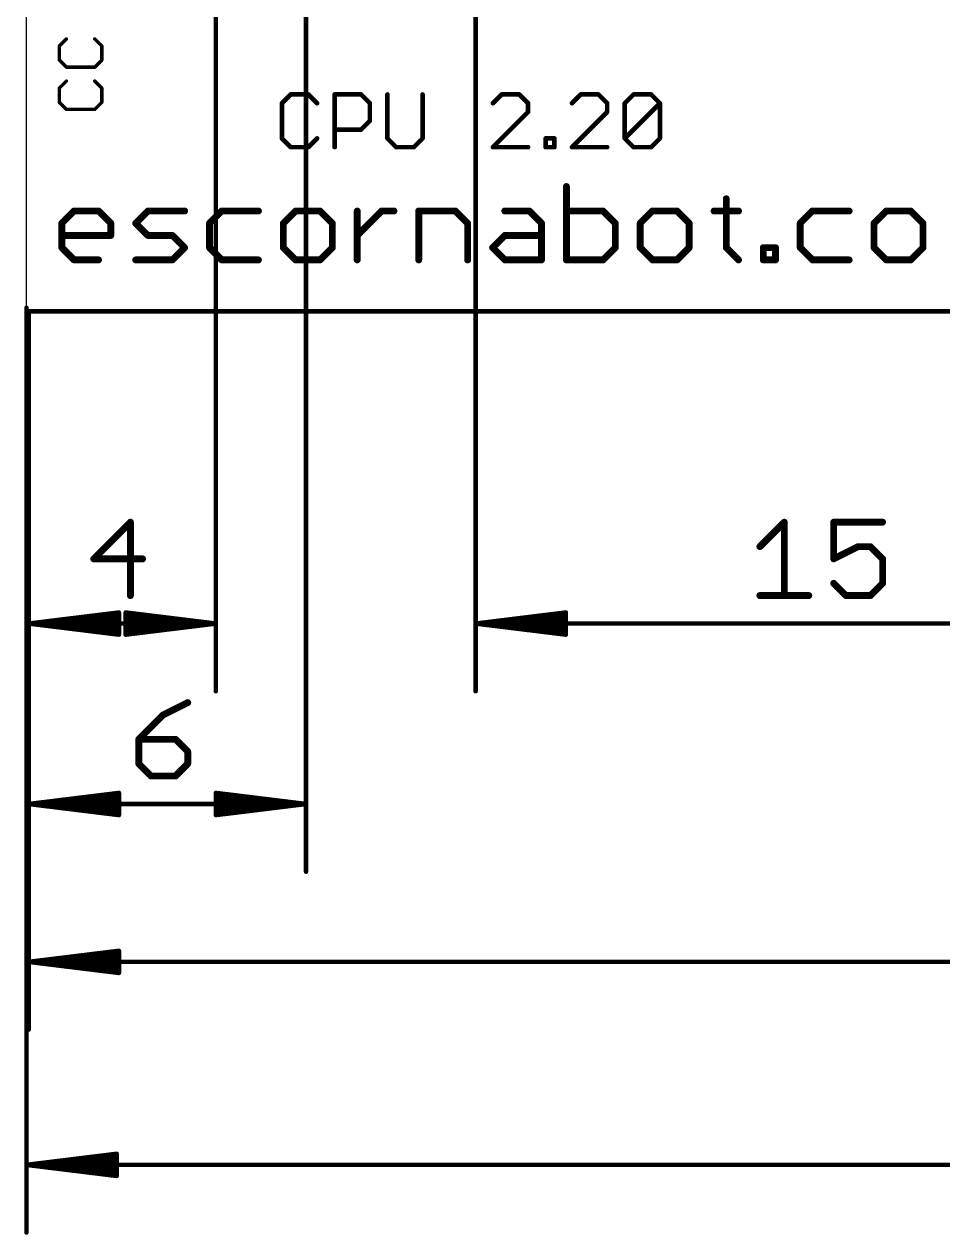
# Model space of a CAD drawing. Extents: x -10 to 70, y -21 to 116.
# Drawn here: x -0.05 to 20.32, y -20.55 to 6.29 of the extents above; entities that cross this region are included whole.
import ezdxf

# ---------------------------------------------------------------- set-up
doc = ezdxf.new("R2010")
doc.units = 0
for name, color, linetype in [('20', 7, 'CONTINUOUS'), ('21', 253, 'CONTINUOUS'), ('47', 253, 'CONTINUOUS')]:
    doc.layers.add(name, color=color, linetype=linetype)

msp = doc.modelspace()

# ---------------------------------------------------------------- linework, layer by layer
at = {"layer": '20'}
for p, q in [((0, 0), (0, 50)), ((0.05, -0.08), (49.955, -0.08))]:
    msp.add_line(p, q, dxfattribs=at)
at = {"layer": '21'}
for points, const_width in [([(0.8866, 5.9612), (0.7298, 5.8044)], 0.0762), ([(1.6704, 5.8044), (1.5136, 5.9612)], 0.0762), ([(0.7298, 5.8044), (0.7298, 5.4909)], 0.0762), ([(1.6704, 5.4909), (1.6704, 5.8044)], 0.0762), ([(0.7298, 5.4909), (0.8866, 5.3341)], 0.0762), ([(0.8866, 5.3341), (1.5136, 5.3341)], 0.0762), ([(1.5136, 5.3341), (1.6704, 5.4909)], 0.0762), ([(0.8866, 5.0257), (0.7298, 4.8689)], 0.0762), ([(0.7298, 4.8689), (0.7298, 4.5554)], 0.0762), ([(1.6704, 4.8689), (1.5136, 5.0257)], 0.0762), ([(1.6704, 4.5554), (1.6704, 4.8689)], 0.0762), ([(0.7298, 4.5554), (0.8866, 4.3986)], 0.0762), ([(1.5136, 4.3986), (1.6704, 4.5554)], 0.0762), ([(5.8592, 4.7302), (5.6643, 4.5353)], 0.1016), ([(5.6643, 4.5353), (5.6643, 3.7557)], 0.1016), ([(6.249, 4.7302), (5.8592, 4.7302)], 0.1016), ([(6.4439, 4.5353), (6.249, 4.7302)], 0.1016), ([(6.8337, 3.5608), (6.8337, 4.7302)], 0.1016), ([(6.8337, 4.7302), (7.4184, 4.7302)], 0.1016), ([(7.4184, 4.7302), (7.6133, 4.5353)], 0.1016), ([(7.6133, 4.5353), (7.6133, 4.1455)], 0.1016), ([(8.0031, 4.7302), (8.0031, 3.7557)], 0.1016), ([(8.7827, 3.7557), (8.7827, 4.7302)], 0.1016), ([(10.5368, 4.7302), (10.3419, 4.5353)], 0.1016), ([(10.9266, 4.7302), (10.5368, 4.7302)], 0.1016), ([(11.1215, 4.5353), (10.9266, 4.7302)], 0.1016), ([(11.1215, 4.3404), (11.1215, 4.5353)], 0.1016), ([(12.2909, 4.7302), (12.096, 4.5353)], 0.1016), ([(12.6807, 4.7302), (12.2909, 4.7302)], 0.1016), ([(12.8756, 4.5353), (12.6807, 4.7302)], 0.1016), ([(12.8756, 4.3404), (12.8756, 4.5353)], 0.1016), ([(13.2654, 4.5353), (13.4603, 4.7302)], 0.1016), ([(13.2654, 3.7557), (13.2654, 4.5353)], 0.1016), ([(13.2654, 3.7557), (14.045, 4.5353)], 0.1016), ([(13.4603, 4.7302), (13.8501, 4.7302)], 0.1016), ([(13.8501, 4.7302), (14.045, 4.5353)], 0.1016), ([(14.045, 4.5353), (14.045, 3.7557)], 0.1016), ([(0.8866, 4.3986), (1.5136, 4.3986)], 0.0762), ([(10.3419, 3.5608), (11.1215, 4.3404)], 0.1016), ([(12.096, 3.5608), (12.8756, 4.3404)], 0.1016), ([(7.6133, 4.1455), (7.4184, 3.9506)], 0.1016), ([(5.6643, 3.7557), (5.8592, 3.5608)], 0.1016), ([(6.249, 3.5608), (6.4439, 3.7557)], 0.1016), ([(7.4184, 3.9506), (6.8337, 3.9506)], 0.1016), ([(8.0031, 3.7557), (8.198, 3.5608)], 0.1016), ([(8.5878, 3.5608), (8.7827, 3.7557)], 0.1016), ([(11.5113, 3.5608), (11.5113, 3.7557)], 0.1016), ([(11.5113, 3.7557), (11.7062, 3.7557)], 0.1016), ([(11.7062, 3.7557), (11.7062, 3.5608)], 0.1016), ([(13.4603, 3.5608), (13.2654, 3.7557)], 0.1016), ([(14.045, 3.7557), (13.8501, 3.5608)], 0.1016), ([(5.8592, 3.5608), (6.249, 3.5608)], 0.1016), ([(8.198, 3.5608), (8.5878, 3.5608)], 0.1016), ([(11.1215, 3.5608), (10.3419, 3.5608)], 0.1016), ([(11.7062, 3.5608), (11.5113, 3.5608)], 0.1016), ([(12.8756, 3.5608), (12.096, 3.5608)], 0.1016), ([(13.8501, 3.5608), (13.4603, 3.5608)], 0.1016), ([(11.9719, 2.6887), (11.9719, 1.0617)], 0.1524), ([(15.5173, 2.4175), (15.5173, 1.3329)], 0.1524), ([(0.7846, 1.8752), (1.0558, 2.1464)], 0.1524), ([(1.0558, 2.1464), (1.5981, 2.1464)], 0.1524), ([(1.5981, 2.1464), (1.8693, 1.8752)], 0.1524), ([(2.4218, 1.8752), (2.693, 2.1464)], 0.1524), ([(2.693, 2.1464), (3.5064, 2.1464)], 0.1524), ([(4.3301, 2.1464), (4.0589, 1.8752)], 0.1524), ([(5.1436, 2.1464), (4.3301, 2.1464)], 0.1524), ([(5.9673, 2.1464), (5.6961, 1.8752)], 0.1524), ([(6.5096, 2.1464), (5.9673, 2.1464)], 0.1524), ([(6.7808, 1.8752), (6.5096, 2.1464)], 0.1524), ([(7.3333, 1.0617), (7.3333, 2.1464)], 0.1524), ([(7.3333, 1.604), (7.8756, 2.1464)], 0.1524), ([(7.8756, 2.1464), (8.1468, 2.1464)], 0.1524), ([(8.6976, 1.0617), (8.6976, 2.1464)], 0.1524), ([(8.6976, 2.1464), (9.511, 2.1464)], 0.1524), ([(9.511, 2.1464), (9.7822, 1.8752)], 0.1524), ([(10.6059, 2.1464), (11.1482, 2.1464)], 0.1524), ([(11.1482, 2.1464), (11.4194, 1.8752)], 0.1524), ([(12.7854, 2.1464), (11.9719, 2.1464)], 0.1524), ([(13.0565, 1.8752), (12.7854, 2.1464)], 0.1524), ([(13.8802, 2.1464), (13.609, 1.8752)], 0.1524), ([(14.4225, 2.1464), (13.8802, 2.1464)], 0.1524), ([(14.6937, 1.8752), (14.4225, 2.1464)], 0.1524), ([(15.2462, 2.1464), (15.7885, 2.1464)], 0.1524), ([(17.4274, 2.1464), (17.1562, 1.8752)], 0.1524), ([(18.2409, 2.1464), (17.4274, 2.1464)], 0.1524), ([(19.0645, 2.1464), (18.7934, 1.8752)], 0.1524), ([(19.6068, 2.1464), (19.0645, 2.1464)], 0.1524), ([(19.878, 1.8752), (19.6068, 2.1464)], 0.1524), ([(0.7846, 1.3329), (0.7846, 1.8752)], 0.1524), ([(1.8693, 1.8752), (1.8693, 1.604)], 0.1524), ([(2.693, 1.604), (2.4218, 1.8752)], 0.1524), ([(4.0589, 1.8752), (4.0589, 1.3329)], 0.1524), ([(5.6961, 1.8752), (5.6961, 1.3329)], 0.1524), ([(6.7808, 1.3329), (6.7808, 1.8752)], 0.1524), ([(9.7822, 1.8752), (9.7822, 1.0617)], 0.1524), ([(11.4194, 1.8752), (11.4194, 1.0617)], 0.1524), ([(13.0565, 1.3329), (13.0565, 1.8752)], 0.1524), ([(13.609, 1.8752), (13.609, 1.3329)], 0.1524), ([(14.6937, 1.3329), (14.6937, 1.8752)], 0.1524), ([(17.1562, 1.8752), (17.1562, 1.3329)], 0.1524), ([(18.7934, 1.8752), (18.7934, 1.3329)], 0.1524), ([(19.878, 1.3329), (19.878, 1.8752)], 0.1524), ([(1.8693, 1.604), (0.7846, 1.604)], 0.1524), ([(3.2353, 1.604), (2.693, 1.604)], 0.1524), ([(3.5064, 1.3329), (3.2353, 1.604)], 0.1524), ([(10.3347, 1.3329), (10.6059, 1.604)], 0.1524), ([(10.6059, 1.604), (11.4194, 1.604)], 0.1524), ([(1.0558, 1.0617), (0.7846, 1.3329)], 0.1524), ([(3.2353, 1.0617), (3.5064, 1.3329)], 0.1524), ([(4.0589, 1.3329), (4.3301, 1.0617)], 0.1524), ([(5.6961, 1.3329), (5.9673, 1.0617)], 0.1524), ([(6.5096, 1.0617), (6.7808, 1.3329)], 0.1524), ([(10.6059, 1.0617), (10.3347, 1.3329)], 0.1524), ([(12.7854, 1.0617), (13.0565, 1.3329)], 0.1524), ([(13.609, 1.3329), (13.8802, 1.0617)], 0.1524), ([(14.4225, 1.0617), (14.6937, 1.3329)], 0.1524), ([(15.5173, 1.3329), (15.7885, 1.0617)], 0.1524), ([(16.3376, 1.0617), (16.3376, 1.3329)], 0.1524), ([(16.3376, 1.3329), (16.6088, 1.3329)], 0.1524), ([(16.6088, 1.3329), (16.6088, 1.0617)], 0.1524), ([(17.1562, 1.3329), (17.4274, 1.0617)], 0.1524), ([(18.7934, 1.3329), (19.0645, 1.0617)], 0.1524), ([(19.6068, 1.0617), (19.878, 1.3329)], 0.1524), ([(1.5981, 1.0617), (1.0558, 1.0617)], 0.1524), ([(2.4218, 1.0617), (3.2353, 1.0617)], 0.1524), ([(4.3301, 1.0617), (5.1436, 1.0617)], 0.1524), ([(5.9673, 1.0617), (6.5096, 1.0617)], 0.1524), ([(11.4194, 1.0617), (10.6059, 1.0617)], 0.1524), ([(11.9719, 1.0617), (12.7854, 1.0617)], 0.1524), ([(13.8802, 1.0617), (14.4225, 1.0617)], 0.1524), ([(16.6088, 1.0617), (16.3376, 1.0617)], 0.1524), ([(17.4274, 1.0617), (18.2409, 1.0617)], 0.1524), ([(19.0645, 1.0617), (19.6068, 1.0617)], 0.1524)]:
    msp.add_lwpolyline(points, dxfattribs=dict(at, const_width=const_width))
for points, const_width in [([(0.9, 5.9477, 1), (0.8731, 5.9747)], 0.0381), ([(1.5271, 5.9747, 1), (1.5002, 5.9477)], 0.0381), ([(0.7488, 5.8044, 1), (0.7107, 5.8044)], 0.0381), ([(0.7163, 5.8179, 1), (0.7433, 5.7909)], 0.0381), ([(1.6895, 5.8044, 1), (1.6514, 5.8044)], 0.0381), ([(1.6569, 5.7909, 1), (1.6839, 5.8179)], 0.0381), ([(0.7107, 5.4909, 1), (0.7488, 5.4909)], 0.0381), ([(0.7433, 5.5044, 1), (0.7163, 5.4774)], 0.0381), ([(0.8866, 5.3532, 1), (0.8866, 5.3151)], 0.0381), ([(1.5136, 5.3151, 1), (1.5136, 5.3532)], 0.0381), ([(1.6514, 5.4909, 1), (1.6895, 5.4909)], 0.0381), ([(1.6839, 5.4774, 1), (1.6569, 5.5044)], 0.0381), ([(0.8731, 5.3206, 1), (0.9, 5.3476)], 0.0381), ([(1.5002, 5.3476, 1), (1.5271, 5.3206)], 0.0381), ([(0.7488, 4.8689, 1), (0.7107, 4.8689)], 0.0381), ([(0.7163, 4.8824, 1), (0.7433, 4.8554)], 0.0381), ([(0.9, 5.0122, 1), (0.8731, 5.0391)], 0.0381), ([(1.5271, 5.0391, 1), (1.5002, 5.0122)], 0.0381), ([(1.6895, 4.8689, 1), (1.6514, 4.8689)], 0.0381), ([(1.6569, 4.8554, 1), (1.6839, 4.8824)], 0.0381), ([(0.7107, 4.5554, 1), (0.7488, 4.5554)], 0.0381), ([(0.7433, 4.5688, 1), (0.7163, 4.5419)], 0.0381), ([(1.6514, 4.5554, 1), (1.6895, 4.5554)], 0.0381), ([(1.6839, 4.5419, 1), (1.6569, 4.5688)], 0.0381), ([(5.6463, 4.5533, 1), (5.6823, 4.5173)], 0.0508), ([(5.6897, 4.5353, 1), (5.6389, 4.5353)], 0.0508), ([(5.8592, 4.7556, 1), (5.8592, 4.7048)], 0.0508), ([(5.8772, 4.7122, 1), (5.8412, 4.7482)], 0.0508), ([(6.267, 4.7482, 1), (6.231, 4.7122)], 0.0508), ([(6.249, 4.7048, 1), (6.249, 4.7556)], 0.0508), ([(6.4259, 4.5173, 1), (6.4619, 4.5533)], 0.0508), ([(6.8591, 4.7302, 1), (6.8083, 4.7302)], 0.0508), ([(6.8337, 4.7556, 1), (6.8337, 4.7048)], 0.0508), ([(7.4364, 4.7482, 1), (7.4004, 4.7122)], 0.0508), ([(7.4184, 4.7048, 1), (7.4184, 4.7556)], 0.0508), ([(7.6387, 4.5353, 1), (7.5879, 4.5353)], 0.0508), ([(7.5953, 4.5173, 1), (7.6313, 4.5533)], 0.0508), ([(8.0285, 4.7302, 1), (7.9777, 4.7302)], 0.0508), ([(8.8081, 4.7302, 1), (8.7573, 4.7302)], 0.0508), ([(10.3239, 4.5533, 1), (10.3599, 4.5173)], 0.0508), ([(10.5368, 4.7556, 1), (10.5368, 4.7048)], 0.0508), ([(10.5548, 4.7122, 1), (10.5188, 4.7482)], 0.0508), ([(10.9446, 4.7482, 1), (10.9086, 4.7122)], 0.0508), ([(10.9266, 4.7048, 1), (10.9266, 4.7556)], 0.0508), ([(11.1469, 4.5353, 1), (11.0961, 4.5353)], 0.0508), ([(11.1035, 4.5173, 1), (11.1395, 4.5533)], 0.0508), ([(12.078, 4.5533, 1), (12.1139, 4.5173)], 0.0508), ([(12.2909, 4.7556, 1), (12.2909, 4.7048)], 0.0508), ([(12.3088, 4.7122, 1), (12.2729, 4.7482)], 0.0508), ([(12.6986, 4.7482, 1), (12.6627, 4.7122)], 0.0508), ([(12.6807, 4.7048, 1), (12.6807, 4.7556)], 0.0508), ([(12.901, 4.5353, 1), (12.8502, 4.5353)], 0.0508), ([(12.8576, 4.5173, 1), (12.8935, 4.5533)], 0.0508), ([(13.2474, 4.5533, 1), (13.2833, 4.5173)], 0.0508), ([(13.2908, 4.5353, 1), (13.24, 4.5353)], 0.0508), ([(13.4603, 4.7556, 1), (13.4603, 4.7048)], 0.0508), ([(13.4782, 4.7122, 1), (13.4423, 4.7482)], 0.0508), ([(13.868, 4.7482, 1), (13.8321, 4.7122)], 0.0508), ([(13.8501, 4.7048, 1), (13.8501, 4.7556)], 0.0508), ([(14.0704, 4.5353, 1), (14.0196, 4.5353)], 0.0508), ([(14.0629, 4.5173, 1), (14.027, 4.5533)], 0.0508), ([(14.027, 4.5173, 1), (14.0629, 4.5533)], 0.0508), ([(0.8866, 4.4177, 1), (0.8866, 4.3796)], 0.0381), ([(0.8731, 4.3851, 1), (0.9, 4.4121)], 0.0381), ([(1.5002, 4.4121, 1), (1.5271, 4.3851)], 0.0381), ([(1.5136, 4.3796, 1), (1.5136, 4.4177)], 0.0381), ([(11.0961, 4.3404, 1), (11.1469, 4.3404)], 0.0508), ([(11.1395, 4.3224, 1), (11.1035, 4.3584)], 0.0508), ([(12.8502, 4.3404, 1), (12.901, 4.3404)], 0.0508), ([(12.8935, 4.3224, 1), (12.8576, 4.3584)], 0.0508), ([(7.5879, 4.1455, 1), (7.6387, 4.1455)], 0.0508), ([(7.6313, 4.1275, 1), (7.5953, 4.1635)], 0.0508), ([(5.6823, 3.7737, 1), (5.6463, 3.7377)], 0.0508), ([(5.6389, 3.7557, 1), (5.6897, 3.7557)], 0.0508), ([(6.4619, 3.7377, 1), (6.4259, 3.7737)], 0.0508), ([(6.8337, 3.976, 1), (6.8337, 3.9252)], 0.0508), ([(7.4004, 3.9686, 1), (7.4364, 3.9326)], 0.0508), ([(7.4184, 3.9252, 1), (7.4184, 3.976)], 0.0508), ([(8.0211, 3.7737, 1), (7.9851, 3.7377)], 0.0508), ([(7.9777, 3.7557, 1), (8.0285, 3.7557)], 0.0508), ([(8.7573, 3.7557, 1), (8.8081, 3.7557)], 0.0508), ([(8.8007, 3.7377, 1), (8.7647, 3.7737)], 0.0508), ([(11.5367, 3.7557, 1), (11.4859, 3.7557)], 0.0508), ([(11.5113, 3.7811, 1), (11.5113, 3.7303)], 0.0508), ([(11.7316, 3.7557, 1), (11.6808, 3.7557)], 0.0508), ([(11.7062, 3.7303, 1), (11.7062, 3.7811)], 0.0508), ([(13.2833, 3.7737, 1), (13.2474, 3.7377)], 0.0508), ([(13.2474, 3.7737, 1), (13.2833, 3.7377)], 0.0508), ([(13.24, 3.7557, 1), (13.2908, 3.7557)], 0.0508), ([(14.0196, 3.7557, 1), (14.0704, 3.7557)], 0.0508), ([(14.0629, 3.7377, 1), (14.027, 3.7737)], 0.0508), ([(5.8592, 3.5862, 1), (5.8592, 3.5354)], 0.0508), ([(5.8412, 3.5428, 1), (5.8772, 3.5788)], 0.0508), ([(6.231, 3.5788, 1), (6.267, 3.5428)], 0.0508), ([(6.249, 3.5354, 1), (6.249, 3.5862)], 0.0508), ([(6.8083, 3.5608, 1), (6.8591, 3.5608)], 0.0508), ([(8.198, 3.5862, 1), (8.198, 3.5354)], 0.0508), ([(8.18, 3.5428, 1), (8.216, 3.5788)], 0.0508), ([(8.5698, 3.5788, 1), (8.6058, 3.5428)], 0.0508), ([(8.5878, 3.5354, 1), (8.5878, 3.5862)], 0.0508), ([(10.3239, 3.5788, 1), (10.3599, 3.5428)], 0.0508), ([(10.3419, 3.5862, 1), (10.3419, 3.5354)], 0.0508), ([(11.1215, 3.5354, 1), (11.1215, 3.5862)], 0.0508), ([(11.5113, 3.5862, 1), (11.5113, 3.5354)], 0.0508), ([(11.4859, 3.5608, 1), (11.5367, 3.5608)], 0.0508), ([(11.6808, 3.5608, 1), (11.7316, 3.5608)], 0.0508), ([(11.7062, 3.5354, 1), (11.7062, 3.5862)], 0.0508), ([(12.078, 3.5788, 1), (12.1139, 3.5428)], 0.0508), ([(12.096, 3.5862, 1), (12.096, 3.5354)], 0.0508), ([(12.8756, 3.5354, 1), (12.8756, 3.5862)], 0.0508), ([(13.4603, 3.5862, 1), (13.4603, 3.5354)], 0.0508), ([(13.4423, 3.5428, 1), (13.4782, 3.5788)], 0.0508), ([(13.8321, 3.5788, 1), (13.868, 3.5428)], 0.0508), ([(13.8501, 3.5354, 1), (13.8501, 3.5862)], 0.0508), ([(12.01, 2.6887, 1), (11.9338, 2.6887)], 0.0762), ([(15.5554, 2.4175, 1), (15.4792, 2.4175)], 0.0762), ([(1.0558, 2.1845, 1), (1.0558, 2.1083)], 0.0762), ([(1.0827, 2.1194, 1), (1.0289, 2.1733)], 0.0762), ([(1.6251, 2.1733, 1), (1.5712, 2.1194)], 0.0762), ([(1.5981, 2.1083, 1), (1.5981, 2.1845)], 0.0762), ([(2.693, 2.1845, 1), (2.693, 2.1083)], 0.0762), ([(2.7199, 2.1194, 1), (2.666, 2.1733)], 0.0762), ([(3.5064, 2.1083, 1), (3.5064, 2.1845)], 0.0762), ([(4.3301, 2.1845, 1), (4.3301, 2.1083)], 0.0762), ([(4.357, 2.1194, 1), (4.3032, 2.1733)], 0.0762), ([(5.1436, 2.1083, 1), (5.1436, 2.1845)], 0.0762), ([(5.9673, 2.1845, 1), (5.9673, 2.1083)], 0.0762), ([(5.9942, 2.1194, 1), (5.9403, 2.1733)], 0.0762), ([(6.5365, 2.1733, 1), (6.4827, 2.1194)], 0.0762), ([(6.5096, 2.1083, 1), (6.5096, 2.1845)], 0.0762), ([(7.3714, 2.1464, 1), (7.2952, 2.1464)], 0.0762), ([(7.8756, 2.1845, 1), (7.8756, 2.1083)], 0.0762), ([(7.9025, 2.1194, 1), (7.8486, 2.1733)], 0.0762), ([(8.1468, 2.1083, 1), (8.1468, 2.1845)], 0.0762), ([(8.7357, 2.1464, 1), (8.6595, 2.1464)], 0.0762), ([(8.6976, 2.1845, 1), (8.6976, 2.1083)], 0.0762), ([(9.538, 2.1733, 1), (9.4841, 2.1194)], 0.0762), ([(9.511, 2.1083, 1), (9.511, 2.1845)], 0.0762), ([(10.6059, 2.1845, 1), (10.6059, 2.1083)], 0.0762), ([(11.1751, 2.1733, 1), (11.1213, 2.1194)], 0.0762), ([(11.1482, 2.1083, 1), (11.1482, 2.1845)], 0.0762), ([(11.9719, 2.1845, 1), (11.9719, 2.1083)], 0.0762), ([(12.8123, 2.1733, 1), (12.7584, 2.1194)], 0.0762), ([(12.7854, 2.1083, 1), (12.7854, 2.1845)], 0.0762), ([(13.8802, 2.1845, 1), (13.8802, 2.1083)], 0.0762), ([(13.9071, 2.1194, 1), (13.8532, 2.1733)], 0.0762), ([(14.4495, 2.1733, 1), (14.3956, 2.1194)], 0.0762), ([(14.4225, 2.1083, 1), (14.4225, 2.1845)], 0.0762), ([(15.2462, 2.1845, 1), (15.2462, 2.1083)], 0.0762), ([(15.7885, 2.1083, 1), (15.7885, 2.1845)], 0.0762), ([(17.4274, 2.1845, 1), (17.4274, 2.1083)], 0.0762), ([(17.4543, 2.1194, 1), (17.4004, 2.1733)], 0.0762), ([(18.2409, 2.1083, 1), (18.2409, 2.1845)], 0.0762), ([(19.0645, 2.1845, 1), (19.0645, 2.1083)], 0.0762), ([(19.0915, 2.1194, 1), (19.0376, 2.1733)], 0.0762), ([(19.6338, 2.1733, 1), (19.5799, 2.1194)], 0.0762), ([(19.6068, 2.1083, 1), (19.6068, 2.1845)], 0.0762), ([(0.8227, 1.8752, 1), (0.7465, 1.8752)], 0.0762), ([(0.7577, 1.9021, 1), (0.8116, 1.8483)], 0.0762), ([(1.9074, 1.8752, 1), (1.8312, 1.8752)], 0.0762), ([(1.8423, 1.8483, 1), (1.8962, 1.9021)], 0.0762), ([(2.4487, 1.9021, 1), (2.3948, 1.8483)], 0.0762), ([(2.3948, 1.9021, 1), (2.4487, 1.8483)], 0.0762), ([(4.097, 1.8752, 1), (4.0208, 1.8752)], 0.0762), ([(4.032, 1.9021, 1), (4.0859, 1.8483)], 0.0762), ([(5.7342, 1.8752, 1), (5.658, 1.8752)], 0.0762), ([(5.6692, 1.9021, 1), (5.723, 1.8483)], 0.0762), ([(6.8189, 1.8752, 1), (6.7427, 1.8752)], 0.0762), ([(6.7538, 1.8483, 1), (6.8077, 1.9021)], 0.0762), ([(9.8203, 1.8752, 1), (9.7441, 1.8752)], 0.0762), ([(9.7553, 1.8483, 1), (9.8092, 1.9021)], 0.0762), ([(11.4575, 1.8752, 1), (11.3813, 1.8752)], 0.0762), ([(11.3924, 1.8483, 1), (11.4463, 1.9021)], 0.0762), ([(13.0946, 1.8752, 1), (13.0184, 1.8752)], 0.0762), ([(13.0296, 1.8483, 1), (13.0835, 1.9021)], 0.0762), ([(13.6471, 1.8752, 1), (13.5709, 1.8752)], 0.0762), ([(13.5821, 1.9021, 1), (13.636, 1.8483)], 0.0762), ([(14.7318, 1.8752, 1), (14.6556, 1.8752)], 0.0762), ([(14.6667, 1.8483, 1), (14.7206, 1.9021)], 0.0762), ([(17.1943, 1.8752, 1), (17.1181, 1.8752)], 0.0762), ([(17.1293, 1.9021, 1), (17.1831, 1.8483)], 0.0762), ([(18.8315, 1.8752, 1), (18.7553, 1.8752)], 0.0762), ([(18.7664, 1.9021, 1), (18.8203, 1.8483)], 0.0762), ([(19.9161, 1.8752, 1), (19.8399, 1.8752)], 0.0762), ([(19.8511, 1.8483, 1), (19.905, 1.9021)], 0.0762), ([(0.7846, 1.6421, 1), (0.7846, 1.5659)], 0.0762), ([(1.8312, 1.604, 1), (1.9074, 1.604)], 0.0762), ([(1.8693, 1.5659, 1), (1.8693, 1.6421)], 0.0762), ([(2.693, 1.6421, 1), (2.693, 1.5659)], 0.0762), ([(2.666, 1.5771, 1), (2.7199, 1.631)], 0.0762), ([(3.2622, 1.631, 1), (3.2083, 1.5771)], 0.0762), ([(3.2353, 1.5659, 1), (3.2353, 1.6421)], 0.0762), ([(7.3063, 1.631, 1), (7.3602, 1.5771)], 0.0762), ([(10.6059, 1.6421, 1), (10.6059, 1.5659)], 0.0762), ([(10.6328, 1.5771, 1), (10.5789, 1.631)], 0.0762), ([(11.4194, 1.5659, 1), (11.4194, 1.6421)], 0.0762), ([(0.8116, 1.3598, 1), (0.7577, 1.3059)], 0.0762), ([(0.7465, 1.3329, 1), (0.8227, 1.3329)], 0.0762), ([(3.5334, 1.3059, 1), (3.4795, 1.3598)], 0.0762), ([(3.4795, 1.3059, 1), (3.5334, 1.3598)], 0.0762), ([(4.0859, 1.3598, 1), (4.032, 1.3059)], 0.0762), ([(4.0208, 1.3329, 1), (4.097, 1.3329)], 0.0762), ([(5.723, 1.3598, 1), (5.6692, 1.3059)], 0.0762), ([(5.658, 1.3329, 1), (5.7342, 1.3329)], 0.0762), ([(6.7427, 1.3329, 1), (6.8189, 1.3329)], 0.0762), ([(6.8077, 1.3059, 1), (6.7538, 1.3598)], 0.0762), ([(10.3617, 1.3598, 1), (10.3078, 1.3059)], 0.0762), ([(10.3078, 1.3598, 1), (10.3617, 1.3059)], 0.0762), ([(13.0184, 1.3329, 1), (13.0946, 1.3329)], 0.0762), ([(13.0835, 1.3059, 1), (13.0296, 1.3598)], 0.0762), ([(13.636, 1.3598, 1), (13.5821, 1.3059)], 0.0762), ([(13.5709, 1.3329, 1), (13.6471, 1.3329)], 0.0762), ([(14.6556, 1.3329, 1), (14.7318, 1.3329)], 0.0762), ([(14.7206, 1.3059, 1), (14.6667, 1.3598)], 0.0762), ([(15.5443, 1.3598, 1), (15.4904, 1.3059)], 0.0762), ([(15.4792, 1.3329, 1), (15.5554, 1.3329)], 0.0762), ([(16.3757, 1.3329, 1), (16.2995, 1.3329)], 0.0762), ([(16.3376, 1.371, 1), (16.3376, 1.2948)], 0.0762), ([(16.6469, 1.3329, 1), (16.5707, 1.3329)], 0.0762), ([(16.6088, 1.2948, 1), (16.6088, 1.371)], 0.0762), ([(17.1831, 1.3598, 1), (17.1293, 1.3059)], 0.0762), ([(17.1181, 1.3329, 1), (17.1943, 1.3329)], 0.0762), ([(18.8203, 1.3598, 1), (18.7664, 1.3059)], 0.0762), ([(18.7553, 1.3329, 1), (18.8315, 1.3329)], 0.0762), ([(19.8399, 1.3329, 1), (19.9161, 1.3329)], 0.0762), ([(19.9049, 1.3059, 1), (19.8511, 1.3598)], 0.0762), ([(1.0558, 1.0998, 1), (1.0558, 1.0236)], 0.0762), ([(1.0289, 1.0348, 1), (1.0827, 1.0886)], 0.0762), ([(1.5981, 1.0236, 1), (1.5981, 1.0998)], 0.0762), ([(2.4218, 1.0998, 1), (2.4218, 1.0236)], 0.0762), ([(3.2083, 1.0886, 1), (3.2622, 1.0348)], 0.0762), ([(3.2353, 1.0236, 1), (3.2353, 1.0998)], 0.0762), ([(4.3301, 1.0998, 1), (4.3301, 1.0236)], 0.0762), ([(4.3032, 1.0348, 1), (4.357, 1.0886)], 0.0762), ([(5.1436, 1.0236, 1), (5.1436, 1.0998)], 0.0762), ([(5.9673, 1.0998, 1), (5.9673, 1.0236)], 0.0762), ([(5.9403, 1.0348, 1), (5.9942, 1.0886)], 0.0762), ([(6.4827, 1.0886, 1), (6.5365, 1.0348)], 0.0762), ([(6.5096, 1.0236, 1), (6.5096, 1.0998)], 0.0762), ([(7.2952, 1.0617, 1), (7.3714, 1.0617)], 0.0762), ([(8.6595, 1.0617, 1), (8.7357, 1.0617)], 0.0762), ([(9.7441, 1.0617, 1), (9.8203, 1.0617)], 0.0762), ([(10.6059, 1.0998, 1), (10.6059, 1.0236)], 0.0762), ([(10.5789, 1.0348, 1), (10.6328, 1.0886)], 0.0762), ([(11.3813, 1.0617, 1), (11.4575, 1.0617)], 0.0762), ([(11.4194, 1.0236, 1), (11.4194, 1.0998)], 0.0762), ([(11.9719, 1.0998, 1), (11.9719, 1.0236)], 0.0762), ([(11.9338, 1.0617, 1), (12.01, 1.0617)], 0.0762), ([(12.7584, 1.0886, 1), (12.8123, 1.0348)], 0.0762), ([(12.7854, 1.0236, 1), (12.7854, 1.0998)], 0.0762), ([(13.8802, 1.0998, 1), (13.8802, 1.0236)], 0.0762), ([(13.8532, 1.0348, 1), (13.9071, 1.0886)], 0.0762), ([(14.3956, 1.0886, 1), (14.4495, 1.0348)], 0.0762), ([(14.4225, 1.0236, 1), (14.4225, 1.0998)], 0.0762), ([(15.7616, 1.0348, 1), (15.8154, 1.0886)], 0.0762), ([(16.3376, 1.0998, 1), (16.3376, 1.0236)], 0.0762), ([(16.2995, 1.0617, 1), (16.3757, 1.0617)], 0.0762), ([(16.5707, 1.0617, 1), (16.6469, 1.0617)], 0.0762), ([(16.6088, 1.0236, 1), (16.6088, 1.0998)], 0.0762), ([(17.4274, 1.0998, 1), (17.4274, 1.0236)], 0.0762), ([(17.4004, 1.0348, 1), (17.4543, 1.0886)], 0.0762), ([(18.2409, 1.0236, 1), (18.2409, 1.0998)], 0.0762), ([(19.0645, 1.0998, 1), (19.0645, 1.0236)], 0.0762), ([(19.0376, 1.0348, 1), (19.0915, 1.0886)], 0.0762), ([(19.5799, 1.0886, 1), (19.6338, 1.0348)], 0.0762), ([(19.6068, 1.0236, 1), (19.6068, 1.0998)], 0.0762)]:
    msp.add_lwpolyline(points, format="xyb", dxfattribs=dict(at, const_width=const_width))
at = {"layer": '47'}
for points, const_width in [([(4.1995, 55.33), (4.1995, -8.5)], 0.1), ([(9.9595, 24.6985), (9.9595, -8.5)], 0.1), ([(6.1995, 10.08), (6.1995, -12.5)], 0.1), ([(0, 0), (0, -20.5)], 0.1), ([(0.05, -0.08), (64, -0.08)], 0.1), ([(0.05, -0.08), (59, -0.08)], 0.1), ([(0.05, -0.08), (0.05, -12.5)], 0.1), ([(0.05, -0.08), (0.05, -16)], 0.1), ([(0.05, -0.08), (0.05, -8.5)], 0.1), ([(2.3048, -4.7523), (1.4913, -5.5658)], 0.1524), ([(2.3048, -6.3793), (2.3048, -4.7523)], 0.1524), ([(16.2615, -5.2946), (16.8038, -4.7523)], 0.1524), ([(16.8038, -4.7523), (16.8038, -6.3793)], 0.1524), ([(18.9833, -4.7523), (17.8986, -4.7523)], 0.1524), ([(17.8986, -4.7523), (17.8986, -5.5658)], 0.1524), ([(17.8986, -5.5658), (18.441, -5.2946)], 0.1524), ([(18.441, -5.2946), (18.7121, -5.2946)], 0.1524), ([(18.7121, -5.2946), (18.9833, -5.5658)], 0.1524), ([(1.4913, -5.5658), (2.576, -5.5658)], 0.1524), ([(18.9833, -5.5658), (18.9833, -6.1081)], 0.1524), ([(18.1698, -6.3793), (17.8986, -6.1081)], 0.1524), ([(18.9833, -6.1081), (18.7121, -6.3793)], 0.1524), ([(16.2615, -6.3793), (17.3461, -6.3793)], 0.1524), ([(18.7121, -6.3793), (18.1698, -6.3793)], 0.1524), ([(0.05, -7), (2.05, -6.7544)], 0.1), ([(2.05, -6.7544), (2.05, -7.2456)], 0.1), ([(4.1995, -7), (2.1995, -6.7544)], 0.1), ([(2.1995, -6.7544), (2.1995, -7.2456)], 0.1), ([(9.9595, -7), (11.9595, -6.7544)], 0.1), ([(11.9595, -6.7544), (11.9595, -7.2456)], 0.1), ([(0.05, -7), (2.05, -6.8)], 0.1), ([(0.05, -7), (2.05, -6.9)], 0.1), ([(0.05, -7), (4.1995, -7)], 0.1), ([(2.05, -7.2456), (0.05, -7)], 0.1), ([(2.05, -7.1), (0.05, -7)], 0.1), ([(2.05, -7.2), (0.05, -7)], 0.1), ([(4.1995, -7), (2.1995, -6.8)], 0.1), ([(4.1995, -7), (2.1995, -6.9)], 0.1), ([(2.1995, -7.2456), (4.1995, -7)], 0.1), ([(2.1995, -7.1), (4.1995, -7)], 0.1), ([(2.1995, -7.2), (4.1995, -7)], 0.1), ([(9.9595, -7), (11.9595, -6.8)], 0.1), ([(9.9595, -7), (11.9595, -6.9)], 0.1), ([(9.9595, -7), (25.2495, -7)], 0.1), ([(11.9595, -7.2456), (9.9595, -7)], 0.1), ([(11.9595, -7.1), (9.9595, -7)], 0.1), ([(11.9595, -7.2), (9.9595, -7)], 0.1), ([(3.576, -8.7523), (3.0337, -9.0235)], 0.1524), ([(3.0337, -9.0235), (2.4913, -9.5658)], 0.1524), ([(2.4913, -9.5658), (2.4913, -10.1081)], 0.1524), ([(3.3048, -9.5658), (2.4913, -9.5658)], 0.1524), ([(3.576, -9.837), (3.3048, -9.5658)], 0.1524), ([(3.576, -10.1081), (3.576, -9.837)], 0.1524), ([(2.4913, -10.1081), (2.7625, -10.3793)], 0.1524), ([(3.3048, -10.3793), (3.576, -10.1081)], 0.1524), ([(2.7625, -10.3793), (3.3048, -10.3793)], 0.1524), ([(0.05, -11), (2.05, -10.7544)], 0.1), ([(2.05, -10.7544), (2.05, -11.2456)], 0.1), ([(6.1995, -11), (4.1995, -10.7544)], 0.1), ([(4.1995, -10.7544), (4.1995, -11.2456)], 0.1), ([(0.05, -11), (2.05, -10.8)], 0.1), ([(0.05, -11), (2.05, -10.9)], 0.1), ([(0.05, -11), (6.1995, -11)], 0.1), ([(2.05, -11.2456), (0.05, -11)], 0.1), ([(2.05, -11.1), (0.05, -11)], 0.1), ([(2.05, -11.2), (0.05, -11)], 0.1), ([(6.1995, -11), (4.1995, -10.8)], 0.1), ([(6.1995, -11), (4.1995, -10.9)], 0.1), ([(4.1995, -11.2456), (6.1995, -11)], 0.1), ([(4.1995, -11.1), (6.1995, -11)], 0.1), ([(4.1995, -11.2), (6.1995, -11)], 0.1), ([(0.05, -14.5), (2.05, -14.2544)], 0.1), ([(2.05, -14.2544), (2.05, -14.7456)], 0.1), ([(0.05, -14.5), (2.05, -14.3)], 0.1), ([(0.05, -14.5), (2.05, -14.4)], 0.1), ([(0.05, -14.5), (44.2995, -14.5)], 0.1), ([(2.05, -14.7456), (0.05, -14.5)], 0.1), ([(2.05, -14.6), (0.05, -14.5)], 0.1), ([(2.05, -14.7), (0.05, -14.5)], 0.1), ([(0, -19), (2, -18.7544)], 0.1), ([(0, -19), (2, -18.8)], 0.1), ([(2, -18.7544), (2, -19.2456)], 0.1), ([(0, -19), (2, -18.9)], 0.1), ([(0, -19), (50, -19)], 0.1), ([(2, -19.2456), (0, -19)], 0.1), ([(2, -19.1), (0, -19)], 0.1), ([(2, -19.2), (0, -19)], 0.1)]:
    msp.add_lwpolyline(points, dxfattribs=dict(at, const_width=const_width))
for points, const_width in [([(0.025, 0, 1), (-0.025, 0)], 0.05), ([(0.05, -0.055, 1), (0.05, -0.105)], 0.05), ([(0.05, -0.055, 1), (0.05, -0.105)], 0.05), ([(0.075, -0.08, 1), (0.025, -0.08)], 0.05), ([(0.075, -0.08, 1), (0.025, -0.08)], 0.05), ([(0.075, -0.08, 1), (0.025, -0.08)], 0.05), ([(2.3429, -4.7523, 1), (2.2667, -4.7523)], 0.0762), ([(2.3318, -4.7793, 1), (2.2779, -4.7254)], 0.0762), ([(16.8419, -4.7523, 1), (16.7657, -4.7523)], 0.0762), ([(16.8308, -4.7793, 1), (16.7769, -4.7254)], 0.0762), ([(17.8986, -4.7142, 1), (17.8986, -4.7904)], 0.0762), ([(17.9367, -4.7523, 1), (17.8605, -4.7523)], 0.0762), ([(18.9833, -4.7904, 1), (18.9833, -4.7142)], 0.0762), ([(16.2345, -5.2677, 1), (16.2884, -5.3216)], 0.0762), ([(18.441, -5.2565, 1), (18.441, -5.3327)], 0.0762), ([(18.458, -5.3287, 1), (18.4239, -5.2606)], 0.0762), ([(18.7391, -5.2677, 1), (18.6852, -5.3216)], 0.0762), ([(18.7121, -5.3327, 1), (18.7121, -5.2565)], 0.0762), ([(1.4913, -5.5277, 1), (1.4913, -5.6039)], 0.0762), ([(1.4644, -5.5389, 1), (1.5183, -5.5927)], 0.0762), ([(2.576, -5.6039, 1), (2.576, -5.5277)], 0.0762), ([(17.8816, -5.5317, 1), (17.9157, -5.5999)], 0.0762), ([(17.8605, -5.5658, 1), (17.9367, -5.5658)], 0.0762), ([(19.0214, -5.5658, 1), (18.9452, -5.5658)], 0.0762), ([(18.9564, -5.5927, 1), (19.0102, -5.5389)], 0.0762), ([(17.9256, -6.0812, 1), (17.8717, -6.1351)], 0.0762), ([(18.9452, -6.1081, 1), (19.0214, -6.1081)], 0.0762), ([(19.0102, -6.1351, 1), (18.9564, -6.0812)], 0.0762), ([(2.2667, -6.3793, 1), (2.3429, -6.3793)], 0.0762), ([(16.2615, -6.3412, 1), (16.2615, -6.4174)], 0.0762), ([(16.7657, -6.3793, 1), (16.8419, -6.3793)], 0.0762), ([(17.3461, -6.4174, 1), (17.3461, -6.3412)], 0.0762), ([(18.1698, -6.3412, 1), (18.1698, -6.4174)], 0.0762), ([(18.1429, -6.4062, 1), (18.1967, -6.3524)], 0.0762), ([(18.6852, -6.3524, 1), (18.7391, -6.4062)], 0.0762), ([(18.7121, -6.4174, 1), (18.7121, -6.3412)], 0.0762), ([(2.075, -6.7544, 1), (2.025, -6.7544)], 0.05), ([(2.053, -6.7792, 1), (2.047, -6.7296)], 0.05), ([(2.2025, -6.7296, 1), (2.1965, -6.7792)], 0.05), ([(2.2245, -6.7544, 1), (2.1745, -6.7544)], 0.05), ([(11.9845, -6.7544, 1), (11.9345, -6.7544)], 0.05), ([(11.9625, -6.7792, 1), (11.9565, -6.7296)], 0.05), ([(0.05, -6.975, 1), (0.05, -7.025)], 0.05), ([(0.053, -6.9752, 1), (0.047, -7.0248)], 0.05), ([(0.0488, -6.975, 1), (0.0512, -7.025)], 0.05), ([(0.0512, -6.975, 1), (0.0488, -7.025)], 0.05), ([(0.0525, -6.9751, 1), (0.0475, -7.0249)], 0.05), ([(0.0475, -6.9751, 1), (0.0525, -7.0249)], 0.05), ([(0.047, -6.9752, 1), (0.053, -7.0248)], 0.05), ([(2.0525, -6.8249, 1), (2.0475, -6.7751)], 0.05), ([(2.0512, -6.925, 1), (2.0488, -6.875)], 0.05), ([(2.202, -6.7751, 1), (2.197, -6.8249)], 0.05), ([(2.2007, -6.875, 1), (2.1983, -6.925)], 0.05), ([(4.2025, -7.0248, 1), (4.1965, -6.9752)], 0.05), ([(4.1965, -7.0248, 1), (4.2025, -6.9752)], 0.05), ([(4.202, -7.0249, 1), (4.197, -6.9751)], 0.05), ([(4.197, -7.0249, 1), (4.202, -6.9751)], 0.05), ([(4.1983, -7.025, 1), (4.2007, -6.975)], 0.05), ([(4.2007, -7.025, 1), (4.1983, -6.975)], 0.05), ([(4.1995, -7.025, 1), (4.1995, -6.975)], 0.05), ([(9.9595, -6.975, 1), (9.9595, -7.025)], 0.05), ([(9.9625, -6.9752, 1), (9.9565, -7.0248)], 0.05), ([(9.9583, -6.975, 1), (9.9607, -7.025)], 0.05), ([(9.9607, -6.975, 1), (9.9583, -7.025)], 0.05), ([(9.962, -6.9751, 1), (9.957, -7.0249)], 0.05), ([(9.957, -6.9751, 1), (9.962, -7.0249)], 0.05), ([(9.9565, -6.9752, 1), (9.9625, -7.0248)], 0.05), ([(11.962, -6.8249, 1), (11.957, -6.7751)], 0.05), ([(11.9607, -6.925, 1), (11.9583, -6.875)], 0.05), ([(2.025, -7.2456, 1), (2.075, -7.2456)], 0.05), ([(2.047, -7.2704, 1), (2.053, -7.2208)], 0.05), ([(2.0475, -7.2249, 1), (2.0525, -7.1751)], 0.05), ([(2.0488, -7.125, 1), (2.0512, -7.075)], 0.05), ([(2.1983, -7.075, 1), (2.2007, -7.125)], 0.05), ([(2.197, -7.1751, 1), (2.202, -7.2249)], 0.05), ([(2.1965, -7.2208, 1), (2.2025, -7.2704)], 0.05), ([(2.1745, -7.2456, 1), (2.2245, -7.2456)], 0.05), ([(11.9345, -7.2456, 1), (11.9845, -7.2456)], 0.05), ([(11.9565, -7.2704, 1), (11.9625, -7.2208)], 0.05), ([(11.957, -7.2249, 1), (11.962, -7.1751)], 0.05), ([(11.9583, -7.125, 1), (11.9607, -7.075)], 0.05), ([(0.025, -8.5, 1), (0.075, -8.5)], 0.05), ([(4.1745, -8.5, 1), (4.2245, -8.5)], 0.05), ([(9.9345, -8.5, 1), (9.9845, -8.5)], 0.05), ([(3.593, -8.7864, 1), (3.559, -8.7182)], 0.0762), ([(3.0166, -8.9894, 1), (3.0507, -9.0576)], 0.0762), ([(3.0606, -9.0504, 1), (3.0067, -8.9965)], 0.0762), ([(2.5294, -9.5658, 1), (2.4532, -9.5658)], 0.0762), ([(2.4913, -9.5277, 1), (2.4913, -9.6039)], 0.0762), ([(2.4644, -9.5389, 1), (2.5183, -9.5927)], 0.0762), ([(3.3318, -9.5389, 1), (3.2779, -9.5927)], 0.0762), ([(3.3048, -9.6039, 1), (3.3048, -9.5277)], 0.0762), ([(3.6141, -9.837, 1), (3.5379, -9.837)], 0.0762), ([(3.5491, -9.8639, 1), (3.6029, -9.81)], 0.0762), ([(2.5183, -10.0812, 1), (2.4644, -10.1351)], 0.0762), ([(2.4532, -10.1081, 1), (2.5294, -10.1081)], 0.0762), ([(3.5379, -10.1081, 1), (3.6141, -10.1081)], 0.0762), ([(3.6029, -10.1351, 1), (3.5491, -10.0812)], 0.0762), ([(2.7625, -10.3412, 1), (2.7625, -10.4174)], 0.0762), ([(2.7356, -10.4062, 1), (2.7894, -10.3524)], 0.0762), ([(3.2779, -10.3524, 1), (3.3318, -10.4062)], 0.0762), ([(3.3048, -10.4174, 1), (3.3048, -10.3412)], 0.0762), ([(2.075, -10.7544, 1), (2.025, -10.7544)], 0.05), ([(2.053, -10.7792, 1), (2.047, -10.7296)], 0.05), ([(4.2025, -10.7296, 1), (4.1965, -10.7792)], 0.05), ([(4.2245, -10.7544, 1), (4.1745, -10.7544)], 0.05), ([(0.05, -10.975, 1), (0.05, -11.025)], 0.05), ([(0.053, -10.9752, 1), (0.047, -11.0248)], 0.05), ([(0.0488, -10.975, 1), (0.0512, -11.025)], 0.05), ([(0.0512, -10.975, 1), (0.0488, -11.025)], 0.05), ([(0.0525, -10.9751, 1), (0.0475, -11.0249)], 0.05), ([(0.0475, -10.9751, 1), (0.0525, -11.0249)], 0.05), ([(0.047, -10.9752, 1), (0.053, -11.0248)], 0.05), ([(2.0525, -10.8249, 1), (2.0475, -10.7751)], 0.05), ([(2.0512, -10.925, 1), (2.0488, -10.875)], 0.05), ([(4.202, -10.7751, 1), (4.197, -10.8249)], 0.05), ([(4.2007, -10.875, 1), (4.1983, -10.925)], 0.05), ([(6.2025, -11.0248, 1), (6.1965, -10.9752)], 0.05), ([(6.1965, -11.0248, 1), (6.2025, -10.9752)], 0.05), ([(6.202, -11.0249, 1), (6.197, -10.9751)], 0.05), ([(6.197, -11.0249, 1), (6.202, -10.9751)], 0.05), ([(6.1983, -11.025, 1), (6.2007, -10.975)], 0.05), ([(6.2007, -11.025, 1), (6.1983, -10.975)], 0.05), ([(6.1995, -11.025, 1), (6.1995, -10.975)], 0.05), ([(2.025, -11.2456, 1), (2.075, -11.2456)], 0.05), ([(2.047, -11.2704, 1), (2.053, -11.2208)], 0.05), ([(2.0475, -11.2249, 1), (2.0525, -11.1751)], 0.05), ([(2.0488, -11.125, 1), (2.0512, -11.075)], 0.05), ([(4.1983, -11.075, 1), (4.2007, -11.125)], 0.05), ([(4.197, -11.1751, 1), (4.202, -11.2249)], 0.05), ([(4.1965, -11.2208, 1), (4.2025, -11.2704)], 0.05), ([(4.1745, -11.2456, 1), (4.2245, -11.2456)], 0.05), ([(0.025, -12.5, 1), (0.075, -12.5)], 0.05), ([(6.1745, -12.5, 1), (6.2245, -12.5)], 0.05), ([(2.075, -14.2544, 1), (2.025, -14.2544)], 0.05), ([(2.053, -14.2792, 1), (2.047, -14.2296)], 0.05), ([(0.05, -14.475, 1), (0.05, -14.525)], 0.05), ([(0.053, -14.4752, 1), (0.047, -14.5248)], 0.05), ([(0.0488, -14.475, 1), (0.0512, -14.525)], 0.05), ([(0.0512, -14.475, 1), (0.0488, -14.525)], 0.05), ([(0.0525, -14.4751, 1), (0.0475, -14.5249)], 0.05), ([(0.0475, -14.4751, 1), (0.0525, -14.5249)], 0.05), ([(0.047, -14.4752, 1), (0.053, -14.5248)], 0.05), ([(2.0525, -14.3249, 1), (2.0475, -14.2751)], 0.05), ([(2.0512, -14.425, 1), (2.0488, -14.375)], 0.05), ([(2.025, -14.7456, 1), (2.075, -14.7456)], 0.05), ([(2.047, -14.7704, 1), (2.053, -14.7208)], 0.05), ([(2.0475, -14.7249, 1), (2.0525, -14.6751)], 0.05), ([(2.0488, -14.625, 1), (2.0512, -14.575)], 0.05), ([(0.025, -16, 1), (0.075, -16)], 0.05), ([(2.025, -18.7544, 1), (1.975, -18.7544)], 0.05), ([(2.003, -18.7792, 1), (1.997, -18.7296)], 0.05), ([(2.0025, -18.8249, 1), (1.9975, -18.7751)], 0.05), ([(0, -18.975, 1), (0, -19.025)], 0.05), ([(0.003, -18.9752, 1), (-0.003, -19.0248)], 0.05), ([(-0.0012, -18.975, 1), (0.0012, -19.025)], 0.05), ([(0.0012, -18.975, 1), (-0.0012, -19.025)], 0.05), ([(0.0025, -18.9751, 1), (-0.0025, -19.0249)], 0.05), ([(-0.0025, -18.9751, 1), (0.0025, -19.0249)], 0.05), ([(-0.003, -18.9752, 1), (0.003, -19.0248)], 0.05), ([(2.0012, -18.925, 1), (1.9988, -18.875)], 0.05), ([(1.9988, -19.125, 1), (2.0012, -19.075)], 0.05), ([(1.975, -19.2456, 1), (2.025, -19.2456)], 0.05), ([(1.997, -19.2704, 1), (2.003, -19.2208)], 0.05), ([(1.9975, -19.2249, 1), (2.0025, -19.1751)], 0.05), ([(-0.025, -20.5, 1), (0.025, -20.5)], 0.05)]:
    msp.add_lwpolyline(points, format="xyb", dxfattribs=dict(at, const_width=const_width))

doc.saveas('drawing.dxf')
